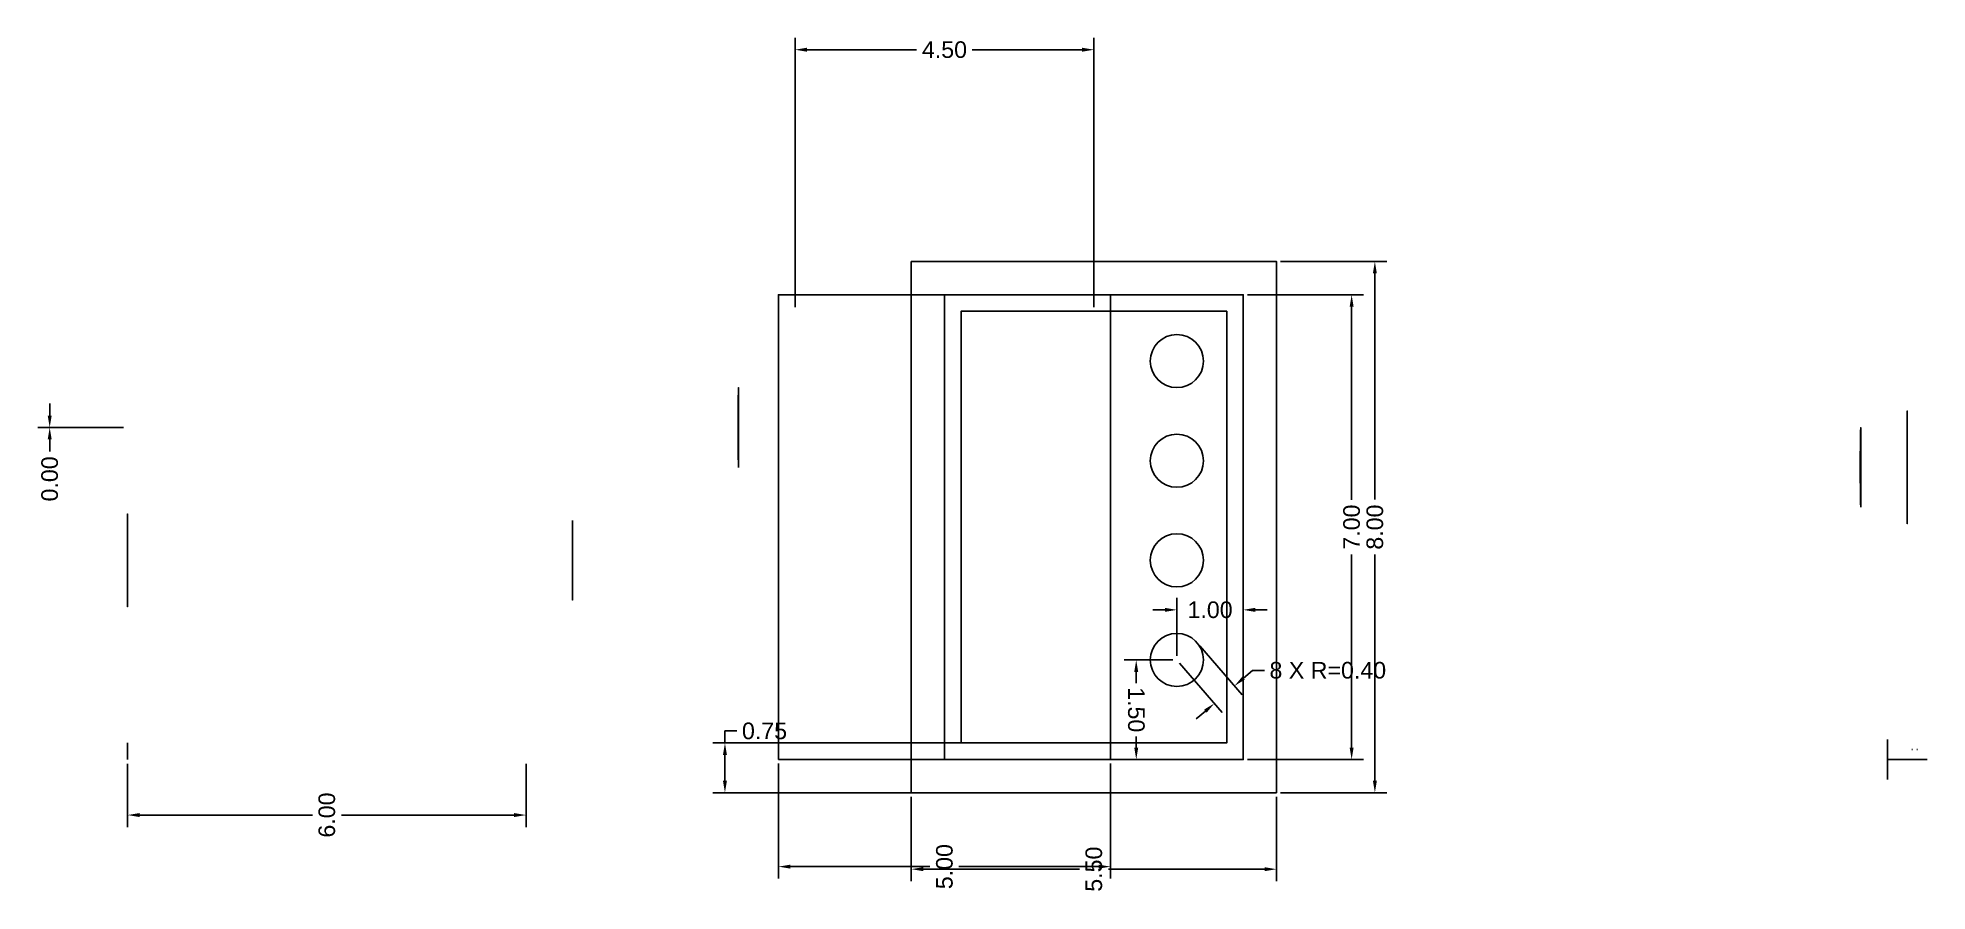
# Model space of a CAD drawing. Header units: centimetres. Extents: x -27 to 18.3, y -76.1 to 11.9.
# Drawn here: x -10.15 to 18.3, y -0.98 to 11.87 of the extents above.
import ezdxf

# ---------------------------------------------------------------- set-up
doc = ezdxf.new("R2010")
doc.units = ezdxf.units.CM
doc.header["$MEASUREMENT"] = 0
doc.layers.add('dimension', color=10, linetype='Continuous')
doc.styles.get("Standard").update_dxf_attribs({"font": 'arial.ttf'})
doc.dimstyles.get("Standard").update_dxf_attribs({"dimtxt": 0.25, "dimasz": 0.18, "dimexe": 0.18, "dimexo": 0.0625, "dimgap": 0.09, "dimtad": 0, "dimtih": 1, "dimtoh": 1, "dimzin": 0, "dimdsep": 46, "dimtxsty": 'Standard', "dimcen": 0.09, "dimadec": 0, "dimazin": 0, "dimtfac": 1, "dimtofl": 0, "dimtmove": 0, "dimatfit": 3, "dimfxl": 1, "dimtolj": 1, "dimtzin": 0, "dimarcsym": 0})

# ---------------------------------------------------------------- blocks, each defined once
blk = doc.blocks.new('*U1')
blk.add_circle((0, 0), 0.4)
blk = doc.blocks.new('*U2')
at = {"color": 0, "linetype": 'ByBlock', "lineweight": -2, "transparency": 16777216}
for p in [(0, 0), (0, -1.5), (0, -3), (0, -4.5)]:
    blk.add_blockref('*U1', p, dxfattribs=at)
blk = doc.blocks.new('*D3')
at = {"layer": 'Defpoints', "color": 0, "transparency": 16777216}
for p in [(-8.801, 1), (-2.801, 1), (-2.801, 0.164)]:
    blk.add_point(p, dxfattribs=at)
at = {"layer": 'dimension', "color": 0, "lineweight": -2, "transparency": 16777216}
for p, q in [((-8.801, 0.937), (-8.801, -0.016)), ((-2.801, 0.937), (-2.801, -0.016)), ((-8.621, 0.164), (-6.019, 0.164)), ((-2.981, 0.164), (-5.583, 0.164))]:
    blk.add_line(p, q, dxfattribs=at)
at = {"layer": 'dimension', "color": 0, "transparency": 16777216}
for points in [[(-8.621, 0.134), (-8.621, 0.194), (-8.801, 0.164)], [(-2.981, 0.134), (-2.981, 0.194), (-2.801, 0.164)]]:
    blk.add_solid(points, dxfattribs=at)
at = {"layer": 'dimension', "color": 0, "transparency": 16777216, "insert": (-5.801, 0.164), "char_height": 0.25, "attachment_point": 5, "rotation": 90}
blk.add_mtext('\\A1;6.00', dxfattribs=at)
blk = doc.blocks.new('*D4')
at = {"layer": 'Defpoints', "color": 0, "transparency": 16777216}
for p in [(1, 1, 3), (6, 1, 3), (1, -0.613)]:
    blk.add_point(p, dxfattribs=at)
at = {"layer": 'dimension', "color": 0, "lineweight": -2, "transparency": 16777216}
for p, q in [((1, 0.938), (1, -0.793)), ((6, 0.938), (6, -0.793)), ((1.18, -0.613), (3.282, -0.613)), ((5.82, -0.613), (3.718, -0.613))]:
    blk.add_line(p, q, dxfattribs=at)
at = {"layer": 'dimension', "color": 0, "transparency": 16777216}
for points in [[(1.18, -0.643), (1.18, -0.583), (1, -0.613)], [(5.82, -0.643), (5.82, -0.583), (6, -0.613)]]:
    blk.add_solid(points, dxfattribs=at)
at = {"layer": 'dimension', "color": 0, "transparency": 16777216, "insert": (3.5, -0.613), "char_height": 0.25, "attachment_point": 5, "rotation": 90}
blk.add_mtext('\\A1;5.00', dxfattribs=at)
blk = doc.blocks.new('*D5')
at = {"layer": 'Defpoints', "color": 0, "transparency": 16777216}
for p in [(8, 8), (8, 1), (9.632, 1)]:
    blk.add_point(p, dxfattribs=at)
at = {"layer": 'dimension', "color": 0, "lineweight": -2, "transparency": 16777216}
for p, q in [((8.062, 8), (9.812, 8)), ((9.632, 7.82), (9.632, 4.913)), ((9.632, 1.18), (9.632, 4.087)), ((8.062, 1), (9.812, 1))]:
    blk.add_line(p, q, dxfattribs=at)
at = {"layer": 'dimension', "color": 0, "transparency": 16777216}
for points in [[(9.602, 7.82), (9.662, 7.82), (9.632, 8)], [(9.602, 1.18), (9.662, 1.18), (9.632, 1)]]:
    blk.add_solid(points, dxfattribs=at)
at = {"layer": 'dimension', "color": 0, "transparency": 16777216, "insert": (9.632, 4.5), "char_height": 0.25, "attachment_point": 5, "rotation": 90}
blk.add_mtext('\\A1;7.00', dxfattribs=at)
blk = doc.blocks.new('*D6')
at = {"layer": 'Defpoints', "color": 0, "transparency": 16777216}
for p in [(7.303, 2.762), (7, 2.5), (7.867, 2.108)]:
    blk.add_point(p, dxfattribs=at)
at = {"layer": 'dimension', "color": 0, "lineweight": -2, "transparency": 16777216}
for p, q in [((7.344, 2.714), (7.985, 1.972)), ((7.041, 2.453), (7.682, 1.71)), ((8.004, 2.225), (8.14, 2.343)), ((8.14, 2.343), (8.32, 2.343)), ((7.429, 1.729), (7.292, 1.611))]:
    blk.add_line(p, q, dxfattribs=at)
at = {"layer": 'dimension', "color": 0, "transparency": 16777216}
for points in [[(7.984, 2.248), (8.023, 2.203), (7.867, 2.108)], [(7.409, 1.751), (7.448, 1.706), (7.565, 1.846)]]:
    blk.add_solid(points, dxfattribs=at)
at = {"layer": 'dimension', "color": 0, "transparency": 16777216, "insert": (9.273, 2.343), "char_height": 0.25, "attachment_point": 5}
blk.add_mtext('\\A1;8 X R=0.40', dxfattribs=at)
blk = doc.blocks.new('*D7')
at = {"layer": 'Defpoints', "color": 0, "transparency": 16777216}
for p in [(7, 2.5), (6.388, 1), (7, 1)]:
    blk.add_point(p, dxfattribs=at)
at = {"layer": 'dimension', "color": 0, "lineweight": -2, "transparency": 16777216}
for p, q in [((6.938, 2.5), (6.208, 2.5)), ((6.388, 2.32), (6.388, 2.152)), ((6.388, 1.18), (6.388, 1.347)), ((6.938, 1), (6.208, 1))]:
    blk.add_line(p, q, dxfattribs=at)
at = {"layer": 'dimension', "color": 0, "transparency": 16777216}
for points in [[(6.418, 2.32), (6.358, 2.32), (6.388, 2.5)], [(6.418, 1.18), (6.358, 1.18), (6.388, 1)]]:
    blk.add_solid(points, dxfattribs=at)
at = {"layer": 'dimension', "color": 0, "transparency": 16777216, "insert": (6.388, 1.75), "char_height": 0.25, "attachment_point": 5, "rotation": 270}
blk.add_mtext('\\A1;1.50', dxfattribs=at)
blk = doc.blocks.new('*D8')
at = {"layer": 'Defpoints', "color": 0, "transparency": 16777216}
for p in [(8, 3.254), (7, 2.5), (8, 2.5)]:
    blk.add_point(p, dxfattribs=at)
at = {"layer": 'dimension', "color": 0, "lineweight": -2, "transparency": 16777216}
for p, q in [((7, 2.562), (7, 3.434)), ((8, 2.562), (8, 3.434)), ((6.82, 3.254), (6.64, 3.254)), ((8.18, 3.254), (8.36, 3.254))]:
    blk.add_line(p, q, dxfattribs=at)
at = {"layer": 'dimension', "color": 0, "transparency": 16777216}
for points in [[(6.82, 3.284), (6.82, 3.224), (7, 3.254)], [(8.18, 3.284), (8.18, 3.224), (8, 3.254)]]:
    blk.add_solid(points, dxfattribs=at)
at = {"layer": 'dimension', "color": 0, "transparency": 16777216, "insert": (7.5, 3.254), "char_height": 0.25, "attachment_point": 5}
blk.add_mtext('\\A1;1.00', dxfattribs=at)
blk = doc.blocks.new('*D9')
at = {"layer": 'Defpoints', "color": 0, "transparency": 16777216}
for p in [(3, 0.5), (8.5, 0.5), (3, -0.651)]:
    blk.add_point(p, dxfattribs=at)
at = {"layer": 'dimension', "color": 0, "lineweight": -2, "transparency": 16777216}
for p, q in [((3, 0.437), (3, -0.831)), ((8.5, 0.437), (8.5, -0.831)), ((3.18, -0.651), (5.532, -0.651)), ((8.32, -0.651), (5.968, -0.651))]:
    blk.add_line(p, q, dxfattribs=at)
at = {"layer": 'dimension', "color": 0, "transparency": 16777216}
for points in [[(3.18, -0.681), (3.18, -0.621), (3, -0.651)], [(8.32, -0.681), (8.32, -0.621), (8.5, -0.651)]]:
    blk.add_solid(points, dxfattribs=at)
at = {"layer": 'dimension', "color": 0, "transparency": 16777216, "insert": (5.75, -0.651), "char_height": 0.25, "attachment_point": 5, "rotation": 90}
blk.add_mtext('\\A1;5.50', dxfattribs=at)
blk = doc.blocks.new('*D10')
at = {"layer": 'Defpoints', "color": 0, "transparency": 16777216}
for p in [(8.5, 8.5), (8.5, 0.5), (9.982, 0.5)]:
    blk.add_point(p, dxfattribs=at)
at = {"layer": 'dimension', "color": 0, "lineweight": -2, "transparency": 16777216}
for p, q in [((8.563, 8.5), (10.162, 8.5)), ((9.982, 8.32), (9.982, 4.914)), ((9.982, 0.68), (9.982, 4.086)), ((8.563, 0.5), (10.162, 0.5))]:
    blk.add_line(p, q, dxfattribs=at)
at = {"layer": 'dimension', "color": 0, "transparency": 16777216}
for points in [[(9.952, 8.32), (10.012, 8.32), (9.982, 8.5)], [(9.952, 0.68), (10.012, 0.68), (9.982, 0.5)]]:
    blk.add_solid(points, dxfattribs=at)
at = {"layer": 'dimension', "color": 0, "transparency": 16777216, "insert": (9.982, 4.5), "char_height": 0.25, "attachment_point": 5, "rotation": 90}
blk.add_mtext('\\A1;8.00', dxfattribs=at)
blk = doc.blocks.new('*D11')
at = {"layer": 'Defpoints', "color": 0, "transparency": 16777216}
for p in [(-9.975, 6), (-8.801, 6), (-8.801, 6)]:
    blk.add_point(p, dxfattribs=at)
at = {"layer": 'dimension', "color": 0, "lineweight": -2, "transparency": 16777216}
for p, q in [((-9.975, 6.18), (-9.975, 6.36)), ((-8.864, 6), (-10.155, 6)), ((-8.864, 6), (-10.155, 6)), ((-9.975, 5.82), (-9.975, 5.64))]:
    blk.add_line(p, q, dxfattribs=at)
at = {"layer": 'dimension', "color": 0, "transparency": 16777216}
for points in [[(-10.005, 6.18), (-9.945, 6.18), (-9.975, 6)], [(-10.005, 5.82), (-9.945, 5.82), (-9.975, 6)]]:
    blk.add_solid(points, dxfattribs=at)
at = {"layer": 'dimension', "color": 0, "transparency": 16777216, "insert": (-9.975, 5.226), "char_height": 0.25, "attachment_point": 5, "rotation": 90}
blk.add_mtext('\\A1;0.00', dxfattribs=at)
blk = doc.blocks.new('*D21')
at = {"layer": 'Defpoints', "color": 0, "transparency": 16777216}
for p in [(1.25, 11.689), (1.25, 7.75, 0.25), (5.75, 7.75, 0.25)]:
    blk.add_point(p, dxfattribs=at)
at = {"layer": 'dimension', "color": 0, "lineweight": -2, "transparency": 16777216}
for p, q in [((1.25, 7.812), (1.25, 11.869)), ((1.43, 11.689), (3.081, 11.689)), ((5.57, 11.689), (3.919, 11.689)), ((5.75, 7.812), (5.75, 11.869))]:
    blk.add_line(p, q, dxfattribs=at)
at = {"layer": 'dimension', "color": 0, "transparency": 16777216}
for points in [[(1.43, 11.719), (1.43, 11.659), (1.25, 11.689)], [(5.57, 11.719), (5.57, 11.659), (5.75, 11.689)]]:
    blk.add_solid(points, dxfattribs=at)
at = {"layer": 'dimension', "color": 0, "transparency": 16777216, "insert": (3.5, 11.689), "char_height": 0.25, "attachment_point": 5}
blk.add_mtext('\\A1;4.50', dxfattribs=at)
blk = doc.blocks.new('*D23')
at = {"layer": 'Defpoints', "color": 0, "transparency": 16777216}
for p in [(0.194, 1.25), (6.35, 1.25, 0.25), (6.35, 0.5, 0.25)]:
    blk.add_point(p, dxfattribs=at)
at = {"layer": 'dimension', "color": 0, "lineweight": -2, "transparency": 16777216}
for p, q in [((0.194, 1.25), (0.194, 1.43)), ((0.194, 1.43), (0.374, 1.43)), ((6.287, 1.25), (0.014, 1.25)), ((0.194, 0.68), (0.194, 1.07)), ((6.287, 0.5), (0.014, 0.5))]:
    blk.add_line(p, q, dxfattribs=at)
at = {"layer": 'dimension', "color": 0, "transparency": 16777216}
for points in [[(0.164, 1.07), (0.224, 1.07), (0.194, 1.25)], [(0.164, 0.68), (0.224, 0.68), (0.194, 0.5)]]:
    blk.add_solid(points, dxfattribs=at)
at = {"layer": 'dimension', "color": 0, "transparency": 16777216, "insert": (0.79, 1.43), "char_height": 0.25, "attachment_point": 5}
blk.add_mtext('\\A1;0.75', dxfattribs=at)

msp = doc.modelspace()

# ---------------------------------------------------------------- linework, layer by layer
for p, q in [((8, 8.5, -1), (8.5, 8.5, -1)), ((1, 8), (1, 6)), ((6, 8, 3), (6, 7, 3)), ((8, 8), (8, 7)), ((-8.801, 4, 1.75), (-8.801, 4.7, 1.75)), ((-8.801, 1), (-8.801, 1.25)), ((-8.801, 1.25), (-8.801, 1.25)), ((17.7, 1.3), (17.7, 0.7)), ((17.7, 0.7), (17.7, 1.3)), ((17.7, 1), (17.7, 1.15)), ((18.08, 1.15), (18.07, 1.15)), ((18.155, 1.15), (18.145, 1.15)), ((6, 1), (3.5, 1)), ((8, 1), (8, 1)), ((17.7, 1), (17.7, 0.85)), ((17.7, 1), (18.3, 1)), ((18.3, 1), (18, 1))]:
    msp.add_line(p, q)
at = {"extrusion": (1, 0, 0)}
msp.add_line((6, 8), (6, 1), dxfattribs=at)
at = {"extrusion": (-1, 0, 0)}
for p, q in [((0.397, 5.435, 1.7), (0.397, 6.566, 1.7)), ((0.397, 5.455, 1.75), (0.397, 6.546, 1.75)), ((0.398, 5.42, 1.65), (0.398, 6.581, 1.65)), ((0.399, 5.402, 1.55), (0.399, 6.598, 1.55)), ((0.399, 5.409, 1.6), (0.399, 6.592, 1.6)), ((0.4, 5.4, 1.5), (0.4, 6.6, 1.5)), ((0.4, 6.6, 1.45), (0.4, 6.6, 1.55)), ((0.4, 5.402, 1.45), (0.4, 6.598, 1.45)), ((0.4, 5.408, 1.4), (0.4, 6.592, 1.4)), ((0.4, 5.419, 1.35), (0.4, 6.581, 1.35)), ((0.4, 5.434, 1.3), (0.4, 6.566, 1.3)), ((0.4, 6.55, 1.26), (0.4, 6.55, 1.75)), ((0.4, 5.45, 1.25), (0.4, 6.545, 1.25)), ((0.393, 5.67, 2), (0.393, 6.333, 2)), ((0.394, 5.551, 1.9), (0.394, 6.449, 1.9)), ((0.394, 5.605, 1.95), (0.394, 6.398, 1.95)), ((0.395, 5.514, 1.85), (0.395, 6.489, 1.85)), ((0.396, 5.481, 1.8), (0.396, 6.521, 1.8)), ((0.4, 5.48, 1.2), (0.4, 6.52, 1.2)), ((0.4, 6.5, 1.168), (0.4, 6.5, 1.85)), ((0.4, 5.513, 1.15), (0.4, 6.487, 1.15)), ((0.4, 6.45, 1.103), (0.4, 6.45, 1.897)), ((0.4, 5.55, 1.1), (0.4, 6.447, 1.1)), ((0.4, 6.4, 1.053), (0.4, 6.4, 1.947)), ((0.4, 5.603, 1.05), (0.4, 6.397, 1.05)), ((0.4, 6.35, 1.013), (0.4, 6.35, 1.987)), ((0.4, 5.668, 1), (0.4, 6.332, 1)), ((0.4, 6.3, 0.98), (0.4, 6.3, 2.02)), ((0.392, 5.762, 2.05), (0.392, 6.242, 2.05)), ((0.4, 6.25, 0.955), (0.4, 6.25, 2.045)), ((0.4, 5.76, 0.95), (0.4, 6.24, 0.95)), ((0.4, 6.2, 0.934), (0.4, 6.2, 2.066)), ((0.4, 6.15, 0.919), (0.4, 6.15, 2.081)), ((0.4, 6.1, 0.908), (0.4, 6.1, 2.092)), ((0.4, 6.05, 0.902), (0.4, 6.05, 2.098)), ((0.4, 6, 0.9), (0.4, 6, 2.1)), ((17.298, 4.82, 0.2), (17.298, 5.981, 0.2)), ((17.299, 4.802, 0.1), (17.299, 5.998, 0.1)), ((17.299, 4.809, 0.15), (17.299, 5.992, 0.15)), ((17.3, 4.8, 0.05), (17.3, 6, 0.05)), ((17.3, 4.802), (17.3, 5.998)), ((17.3, 4.808, -0.05), (17.3, 5.992, -0.05)), ((17.3, 4.819, -0.1), (17.3, 5.981, -0.1)), ((0.4, 5.95, 0.902), (0.4, 5.95, 2.098)), ((0.4, 5.9, 0.908), (0.4, 5.9, 2.092)), ((0.4, 5.85, 0.919), (0.4, 5.85, 2.081)), ((0.4, 5.8, 0.934), (0.4, 5.8, 2.066)), ((0.4, 5.75, 0.955), (0.4, 5.75, 2.045)), ((0.4, 5.7, 0.98), (0.4, 5.7, 2.02)), ((17.293, 5.07, 0.55), (17.293, 5.733, 0.55)), ((17.294, 4.951, 0.45), (17.294, 5.849, 0.45)), ((17.294, 5.005, 0.5), (17.294, 5.798, 0.5)), ((17.295, 4.914, 0.4), (17.295, 5.889, 0.4)), ((17.296, 4.881, 0.35), (17.296, 5.921, 0.35)), ((17.297, 4.835, 0.25), (17.297, 5.966, 0.25)), ((17.297, 4.855, 0.3), (17.297, 5.946, 0.3)), ((17.3, 4.834, -0.15), (17.3, 5.966, -0.15)), ((17.3, 5.95, -0.19), (17.3, 5.95, 0.3)), ((17.3, 4.85, -0.2), (17.3, 5.945, -0.2)), ((17.3, 4.88, -0.25), (17.3, 5.92, -0.25)), ((17.3, 5.9, -0.282), (17.3, 5.9, 0.4)), ((17.3, 4.913, -0.3), (17.3, 5.887, -0.3)), ((17.3, 5.85, -0.347), (17.3, 5.85, 0.447)), ((17.3, 4.95, -0.35), (17.3, 5.847, -0.35)), ((17.3, 5.8, -0.397), (17.3, 5.8, 0.497)), ((17.3, 5.003, -0.4), (17.3, 5.797, -0.4)), ((17.3, 5.75, -0.437), (17.3, 5.75, 0.537)), ((17.3, 5.068, -0.45), (17.3, 5.732, -0.45)), ((17.3, 5.7, -0.47), (17.3, 5.7, 0.57)), ((0.4, 5.65, 1.013), (0.4, 5.65, 1.987)), ((0.4, 5.6, 1.053), (0.4, 5.6, 1.947)), ((0.4, 5.55, 1.103), (0.4, 5.55, 1.897)), ((0.4, 5.5, 1.168), (0.4, 5.5, 1.832)), ((0.4, 5.45, 1.26), (0.4, 5.45, 1.74)), ((17.292, 5.162, 0.6), (17.292, 5.642, 0.6)), ((17.3, 5.65, -0.495), (17.3, 5.65, 0.595)), ((17.3, 5.16, -0.5), (17.3, 5.64, -0.5)), ((17.3, 5.6, -0.516), (17.3, 5.6, 0.616)), ((17.3, 5.55, -0.531), (17.3, 5.55, 0.631)), ((17.3, 5.5, -0.542), (17.3, 5.5, 0.642)), ((17.3, 5.45, -0.548), (17.3, 5.45, 0.648)), ((0.4, 5.4, 1.45), (0.4, 5.4, 1.55)), ((17.3, 5.4, -0.55), (17.3, 5.4, 0.65)), ((17.3, 5.35, -0.548), (17.3, 5.35, 0.648)), ((17.3, 5.3, -0.542), (17.3, 5.3, 0.642)), ((17.3, 5.25, -0.531), (17.3, 5.25, 0.631)), ((17.3, 5.2, -0.516), (17.3, 5.2, 0.616)), ((17.3, 5.15, -0.495), (17.3, 5.15, 0.595)), ((17.3, 5.1, -0.47), (17.3, 5.1, 0.57)), ((17.3, 5.05, -0.437), (17.3, 5.05, 0.537)), ((17.3, 5, -0.397), (17.3, 5, 0.497)), ((17.3, 4.95, -0.347), (17.3, 4.95, 0.447)), ((17.3, 4.9, -0.282), (17.3, 4.9, 0.382)), ((17.3, 4.85, -0.19), (17.3, 4.85, 0.29))]:
    msp.add_line(p, q, dxfattribs=at)
at = {"extrusion": (1, 3.55271e-16, 7.10543e-16)}
for p, q in [((-2.101, 4.599, 1.212), (-2.101, 3.401, 1.288)), ((-2.101, 4.599, 1.262), (-2.101, 3.406, 1.337)), ((-2.101, 4.599, 1.312), (-2.101, 3.416, 1.387)), ((-2.101, 4.599, 1.212), (-2.101, 3.401, 1.288)), ((-2.101, 4.594, 1.163), (-2.101, 3.401, 1.238)), ((-2.101, 4.589, 1.363), (-2.101, 3.43, 1.436)), ((-2.101, 4.584, 1.113), (-2.101, 3.401, 1.188)), ((-2.101, 4.577, 1.414), (-2.101, 3.448, 1.485)), ((-2.101, 4.57, 1.064), (-2.101, 3.411, 1.137)), ((-2.101, 4.56, 1.465), (-2.101, 3.471, 1.533)), ((-2.101, 4.552, 1.015), (-2.101, 3.423, 1.086)), ((-2.101, 4.549, 1.008), (-2.101, 4.549, 1.492)), ((-2.101, 4.538, 1.516), (-2.101, 3.5, 1.581)), ((-2.101, 4.529, 0.967), (-2.101, 3.44, 1.035)), ((-2.101, 4.509, 1.568), (-2.101, 3.535, 1.629)), ((-2.101, 4.5, 0.919), (-2.101, 3.462, 0.984)), ((-2.101, 4.499, 0.917), (-2.101, 4.499, 1.583)), ((-2.101, 4.472, 1.62), (-2.101, 3.578, 1.677)), ((-2.101, 4.465, 0.871), (-2.101, 3.491, 0.932)), ((-2.101, 4.449, 0.852), (-2.101, 4.449, 1.648)), ((-2.101, 4.425, 1.673), (-2.101, 3.631, 1.723)), ((-2.101, 4.422, 0.823), (-2.101, 3.528, 0.88)), ((-2.101, 4.399, 0.802), (-2.101, 4.399, 1.698)), ((-2.101, 4.369, 0.777), (-2.101, 3.575, 0.827)), ((-2.101, 4.364, 1.727), (-2.101, 3.699, 1.769)), ((-2.101, 4.349, 0.762), (-2.101, 4.349, 1.738)), ((-2.101, 4.301, 0.731), (-2.101, 3.636, 0.773)), ((-2.101, 4.299, 0.73), (-2.101, 4.299, 1.77)), ((-2.101, 4.276, 1.783), (-2.101, 3.793, 1.813)), ((-2.101, 4.25, 0.704), (-2.101, 4.25, 1.796)), ((-2.101, 4.207, 0.687), (-2.101, 3.724, 0.717)), ((-2.101, 4.2, 0.684), (-2.101, 4.2, 1.816)), ((-2.101, 4.15, 0.669), (-2.101, 4.15, 1.831)), ((-2.101, 4.1, 0.658), (-2.101, 4.1, 1.844)), ((-2.101, 4.05, 0.652), (-2.101, 4.05, 1.847)), ((-2.101, 4, 0.65), (-2.101, 4, 1.85)), ((-2.101, 3.95, 0.654), (-2.101, 3.95, 1.854)), ((-2.101, 3.9, 0.658), (-2.101, 3.9, 1.842)), ((-2.101, 3.85, 0.669), (-2.101, 3.85, 1.831)), ((-2.101, 3.801, 0.684), (-2.101, 3.801, 1.816)), ((-2.101, 3.751, 0.704), (-2.101, 3.751, 1.796)), ((-2.101, 3.701, 0.73), (-2.101, 3.701, 1.77)), ((-2.101, 3.651, 0.762), (-2.101, 3.651, 1.738)), ((-2.101, 3.601, 0.802), (-2.101, 3.601, 1.698)), ((-2.101, 3.551, 0.852), (-2.101, 3.551, 1.648)), ((-2.101, 3.501, 0.916), (-2.101, 3.501, 1.584)), ((-2.101, 3.451, 1.008), (-2.101, 3.451, 1.492))]:
    msp.add_line(p, q, dxfattribs=at)
at = {"extrusion": (0, -1, 0)}
for p, q in [((3.5, 1), (7.75, 1)), ((7.75, 1), (3.75, 1)), ((8.5, 0.5, -3), (5.75, 0.5, -3))]:
    msp.add_line(p, q, dxfattribs=at)
at = {"extrusion": (1, -2.53765e-16, -4.44089e-16)}
for q in [(8, 1, -4), (8, 1, -0.25)]:
    msp.add_line((8, 1), q, dxfattribs=at)
for points, elevation in [([(3, 8.5), (8.5, 8.5), (8.5, 0.5), (3, 0.5)], -1), ([(3.75, 1.25), (3.75, 7.75), (7.75, 7.75), (7.75, 1.25)], -0.25)]:
    msp.add_lwpolyline(points, close=True, dxfattribs=dict(elevation=elevation))
for points in [[(1, 1), (6, 1), (6, 8), (1, 8)], [(3.5, 8), (8, 8), (8, 1), (3.5, 1)]]:
    msp.add_lwpolyline(points, close=True)
at = {"extrusion": (-2.22045e-16, -1, 9.86076e-32), "elevation": -0.5}
msp.add_lwpolyline([(6.35, -2.75), (6.35, -1.55), (4.85, -1.55), (4.85, -2.75), (5.15, -2.75), (5.75, -2.75)], close=True, dxfattribs=at)
for points in [[(18, 6.25, -0.8), (18, 6.25, 0.05), (18, 6.25, 0.9), (18, 4.55, 0.9), (18, 4.55, -0.8)], [(-8.801, 4.7, 0.25), (-8.801, 4.7, 1.75), (-8.801, 3.3, 1.75), (-8.801, 3.3, 0.25)]]:
    msp.add_polyline3d(points, close=True)
at = {"extrusion": (-1, 0, 0)}
for centre in [(-6, 1.5, -0.4), (-5.4, 0.05, -17.3)]:
    msp.add_circle(centre, 0.6, dxfattribs=at)
at = {"extrusion": (1, -5.89439e-16, -2.18953e-47)}
msp.add_circle((5.4, 0.05, 18), 0.7, dxfattribs=at)
at = {"extrusion": (1, 3.55271e-16, 7.10543e-16)}
msp.add_circle((4, 1.25, -2.101), 0.6, dxfattribs=at)

# ---------------------------------------------------------------- block references
msp.add_blockref('*U2', (7, 7))

# ---------------------------------------------------------------- dimensions: what is measured, and where the dimension line sits
at = {"layer": 'dimension'}
for base, p1, p2, angle, picture, middle in [((1.25, 11.689), (5.75, 7.75, 0.25), (1.25, 7.75, 0.25), 180, '*D21', (3.5, 11.689)), ((9.982, 0.5, -3), (8.5, 8.5, -3), (8.5, 0.5, -3), 90, '*D10', (9.982, 4.5, -3)), ((9.632, 1), (8, 8), (8, 1), 90, '*D5', (9.632, 4.5)), ((-9.974510047, 6), (-8.801021596, 6), (-8.801021596, 6), 270, '*D11', (-9.974510047, 5.225733288)), ((8, 3.254), (7, 2.5), (8, 2.5), 180, '*D8', (7.5, 3.254)), ((6.388, 1), (7, 2.5), (7, 1), 90, '*D7', (6.388, 1.75)), ((0.194, 1.25, -3), (6.35, 0.5, -2.75), (6.35, 1.25, -2.75), 270, '*D23', (0.79, 1.43, -3))]:
    dim = msp.add_linear_dim(base=base, p1=p1, p2=p2, angle=angle, dimstyle='Standard', dxfattribs=at)
    dim.commit()
    dim.dimension.update_dxf_attribs({"geometry": picture, "text_midpoint": middle})
dim = msp.add_aligned_dim(p1=(7, 2.5), p2=(7.303, 2.762), distance=-0.864, text='8 X R=<>', dimstyle='Standard', dxfattribs=at)
dim.commit()
dim.dimension.update_dxf_attribs({"geometry": '*D6', "text_midpoint": (9.273, 2.343)})
for base, p1, p2, picture, middle in [((-2.801, 0.164), (-8.801, 1), (-2.801, 1), '*D3', (-5.801, 0.164)), ((1, -0.613), (6, 1, 3), (1, 1, 3), '*D4', (3.5, -0.613)), ((3, -0.651, -3), (8.5, 0.5, -3), (3, 0.5, -3), '*D9', (5.75, -0.651, -3))]:
    dim = msp.add_linear_dim(base=base, p1=p1, p2=p2, dimstyle='Standard', dxfattribs=at)
    dim.commit()
    dim.dimension.update_dxf_attribs({"geometry": picture, "text_midpoint": middle})

doc.saveas('drawing.dxf')
